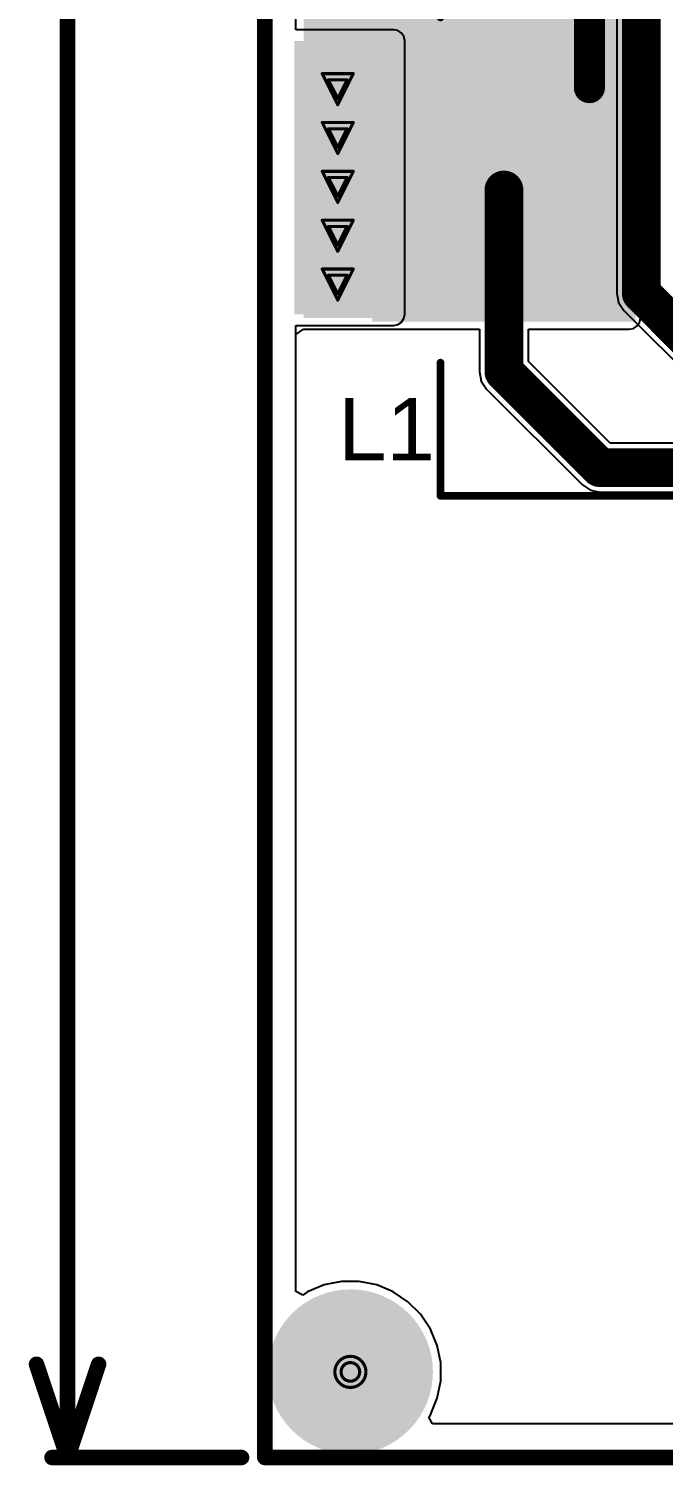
# Model space of a CAD drawing. Header units: millimetres. Extents: x -6 to 194, y -120 to 229.
# Drawn here: x -3.86 to 6.52, y -0.13 to 23.36 of the extents above; entities that cross this region are included whole.
import ezdxf

# ---------------------------------------------------------------- set-up
doc = ezdxf.new("R2010")
doc.units = ezdxf.units.MM
for name, color, linetype in [('BottomLayer', 5, 'Continuous'), ('BottomSolder', 6, 'Continuous'), ('DrillDrawing', 1, 'Continuous'), ('Mechanical1', 6, 'Continuous'), ('Mechanical2', 216, 'Continuous'), ('MultiLayer', 9, 'Continuous'), ('PadHoleLayer', 156, 'Continuous'), ('TopLayer', 1, 'Continuous'), ('TopOverlay', 2, 'Continuous'), ('TopPaste', 8, 'Continuous'), ('TopSolder', 216, 'Continuous'), ('ViaHoleLayer', 16, 'Continuous')]:
    doc.layers.add(name, color=color, linetype=linetype)
doc.styles.add('Arial', font='', dxfattribs={"height": 0.2})
doc.styles.get('Arial').set_extended_font_data('Arial')

# ---------------------------------------------------------------- blocks, each defined once
blk = doc.blocks.new('YSPI1040_2R2M_36')
at = {"layer": 'TopLayer'}
for points in [[(-6.8, 2.05), (-2.7, 2.05), (-2.7, -2.05), (-6.8, -2.05)], [(2.7, 2.05), (6.8, 2.05), (6.8, -2.05), (2.7, -2.05)]]:
    blk.add_hatch(color=1, dxfattribs=at).paths.add_polyline_path(points)
at = {"layer": 'TopPaste'}
for points in [[(-6.8, 2.05), (-2.7, 2.05), (-2.7, -2.05), (-6.8, -2.05)], [(2.7, 2.05), (6.8, 2.05), (6.8, -2.05), (2.7, -2.05)]]:
    blk.add_hatch(color=8, dxfattribs=at).paths.add_polyline_path(points)
at = {"layer": 'TopSolder'}
for points in [[(-6.902, 2.152), (-2.598, 2.152), (-2.598, -2.152), (-6.902, -2.152)], [(2.598, 2.152), (6.902, 2.152), (6.902, -2.152), (2.598, -2.152)]]:
    blk.add_hatch(color=216, dxfattribs=at).paths.add_polyline_path(points)
at = {"layer": 'TopOverlay', "const_width": 0.127}
for points in [[(-5.787, 5), (5.787, 5)], [(-5.787, 2.823), (-5.787, 5)], [(-5, 5), (5, 5)], [(5.787, 2.823), (5.787, 5)], [(-5.787, -5), (-5.787, -2.823)], [(5.787, -5), (5.787, -2.823)], [(-5.787, -5), (5.787, -5)]]:
    blk.add_lwpolyline(points, dxfattribs=at)
at = {"layer": 'TopOverlay', "const_width": 0.0635}
for points in [[(-5.819, 5, 1), (-5.756, 5, 1)], [(-5.819, 5, 1), (-5.756, 5, 1)], [(-5.032, 5, 1), (-4.968, 5, 1)], [(4.968, 5, 1), (5.032, 5, 1)], [(5.756, 5, 1), (5.819, 5, 1)], [(5.756, 5, 1), (5.819, 5, 1)], [(-5.819, 2.823, 1), (-5.756, 2.823, 1)], [(5.756, 2.823, 1), (5.819, 2.823, 1)], [(-5.819, -2.823, 1), (-5.756, -2.823, 1)], [(5.756, -2.823, 1), (5.819, -2.823, 1)], [(-5.819, -5, 1), (-5.756, -5, 1)], [(-5.819, -5, 1), (-5.756, -5, 1)], [(5.756, -5, 1), (5.819, -5, 1)], [(5.756, -5, 1), (5.819, -5, 1)]]:
    blk.add_lwpolyline(points, format="xyb", close=True, dxfattribs=at)

msp = doc.modelspace()

# ---------------------------------------------------------------- hatches: boundary and pattern name
at = {"layer": 'BottomLayer'}
msp.add_hatch(color=5, dxfattribs=at).paths.add_polyline_path([(0.483, 18.694), (2.108, 18.694), (2.108, 23.165), (0.483, 23.165)])
h = msp.add_hatch(color=5, dxfattribs=at)
edge = h.paths.add_edge_path()
edge.add_arc((1.194, 22.375), 0.3, 0, 360)
h = msp.add_hatch(color=5, dxfattribs=at)
edge = h.paths.add_edge_path()
edge.add_arc((1.194, 21.576), 0.3, 0, 360)
h = msp.add_hatch(color=5, dxfattribs=at)
edge = h.paths.add_edge_path()
edge.add_arc((1.194, 20.777), 0.3, 0, 360)
h = msp.add_hatch(color=5, dxfattribs=at)
edge = h.paths.add_edge_path()
edge.add_arc((1.194, 19.978), 0.3, 0, 360)
h = msp.add_hatch(color=5, dxfattribs=at)
edge = h.paths.add_edge_path()
edge.add_arc((1.194, 19.18), 0.3, 0, 360)
h = msp.add_hatch(color=5, dxfattribs=at)
edge = h.paths.add_edge_path()
edge.add_arc((1.4, 1.4), 1.3, 0, 360)
at = {"layer": 'BottomSolder'}
h = msp.add_hatch(color=6, dxfattribs=at)
edge = h.paths.add_edge_path()
edge.add_arc((1.194, 22.375), 0.402, 0, 360)
h = msp.add_hatch(color=6, dxfattribs=at)
edge = h.paths.add_edge_path()
edge.add_arc((1.194, 21.576), 0.402, 0, 360)
h = msp.add_hatch(color=6, dxfattribs=at)
edge = h.paths.add_edge_path()
edge.add_arc((1.194, 20.777), 0.402, 0, 360)
h = msp.add_hatch(color=6, dxfattribs=at)
edge = h.paths.add_edge_path()
edge.add_arc((1.194, 19.978), 0.402, 0, 360)
h = msp.add_hatch(color=6, dxfattribs=at)
edge = h.paths.add_edge_path()
edge.add_arc((1.194, 19.18), 0.402, 0, 360)
h = msp.add_hatch(color=6, dxfattribs=at)
edge = h.paths.add_edge_path()
edge.add_arc((1.4, 1.4), 1.35, 0, 360)
at = {"layer": 'MultiLayer'}
h = msp.add_hatch(color=9, dxfattribs=at)
edge = h.paths.add_edge_path()
edge.add_arc((1.4, 1.4), 1.3, 0, 360)
at = {"layer": 'PadHoleLayer'}
h = msp.add_hatch(color=156, dxfattribs=at)
edge = h.paths.add_edge_path()
edge.add_arc((1.4, 1.4), 1, 0, 360)
at = {"layer": 'TopLayer'}
msp.add_hatch(color=1, dxfattribs=at).paths.add_polyline_path([(0.635, 18.631), (5.961, 18.631), (5.961, 27.142), (0.635, 27.142)])
h = msp.add_hatch(color=1, dxfattribs=at)
edge = h.paths.add_edge_path()
edge.add_arc((1.194, 22.375), 0.3, 0, 360)
h = msp.add_hatch(color=1, dxfattribs=at)
edge = h.paths.add_edge_path()
edge.add_arc((1.194, 21.576), 0.3, 0, 360)
h = msp.add_hatch(color=1, dxfattribs=at)
edge = h.paths.add_edge_path()
edge.add_arc((1.194, 20.777), 0.3, 0, 360)
h = msp.add_hatch(color=1, dxfattribs=at)
edge = h.paths.add_edge_path()
edge.add_arc((1.194, 19.978), 0.3, 0, 360)
h = msp.add_hatch(color=1, dxfattribs=at)
edge = h.paths.add_edge_path()
edge.add_arc((1.194, 19.18), 0.3, 0, 360)
h = msp.add_hatch(color=1, dxfattribs=at)
edge = h.paths.add_edge_path()
edge.add_arc((1.4, 1.4), 1.3, 0, 360)
at = {"layer": 'TopSolder'}
h = msp.add_hatch(color=216, dxfattribs=at)
edge = h.paths.add_edge_path()
edge.add_arc((1.194, 22.375), 0.402, 0, 360)
h = msp.add_hatch(color=216, dxfattribs=at)
edge = h.paths.add_edge_path()
edge.add_arc((1.194, 21.576), 0.402, 0, 360)
h = msp.add_hatch(color=216, dxfattribs=at)
edge = h.paths.add_edge_path()
edge.add_arc((1.194, 20.777), 0.402, 0, 360)
h = msp.add_hatch(color=216, dxfattribs=at)
edge = h.paths.add_edge_path()
edge.add_arc((1.194, 19.978), 0.402, 0, 360)
h = msp.add_hatch(color=216, dxfattribs=at)
edge = h.paths.add_edge_path()
edge.add_arc((1.194, 19.18), 0.402, 0, 360)
h = msp.add_hatch(color=216, dxfattribs=at)
edge = h.paths.add_edge_path()
edge.add_arc((1.4, 1.4), 1.35, 0, 360)
at = {"layer": 'ViaHoleLayer'}
h = msp.add_hatch(color=16, dxfattribs=at)
edge = h.paths.add_edge_path()
edge.add_arc((1.194, 22.375), 0.15, 0, 360)
h = msp.add_hatch(color=16, dxfattribs=at)
edge = h.paths.add_edge_path()
edge.add_arc((1.194, 21.576), 0.15, 0, 360)
h = msp.add_hatch(color=16, dxfattribs=at)
edge = h.paths.add_edge_path()
edge.add_arc((1.194, 20.777), 0.15, 0, 360)
h = msp.add_hatch(color=16, dxfattribs=at)
edge = h.paths.add_edge_path()
edge.add_arc((1.194, 19.978), 0.15, 0, 360)
h = msp.add_hatch(color=16, dxfattribs=at)
edge = h.paths.add_edge_path()
edge.add_arc((1.194, 19.18), 0.15, 0, 360)

# ---------------------------------------------------------------- linework, layer by layer
at = {"layer": 'BottomLayer'}
for p, q in [((0.508, 23.346), (0.508, 78.604)), ((5.756, 33.598), (5.756, 19.039)), ((2.108, 23.346), (0.508, 23.346)), ((2.178, 23.332), (2.108, 23.346)), ((2.236, 23.293), (2.178, 23.332)), ((2.276, 23.234), (2.236, 23.293)), ((2.289, 23.165), (2.276, 23.234)), ((2.289, 18.694), (2.289, 23.165)), ((5.756, 19.039), (5.787, 18.885)), ((5.787, 18.885), (5.874, 18.755)), ((2.178, 18.527), (2.236, 18.566)), ((2.236, 18.566), (2.276, 18.625)), ((2.276, 18.625), (2.289, 18.694)), ((5.874, 18.755), (7.117, 17.512)), ((0.508, 2.716), (0.508, 18.513)), ((0.508, 18.513), (2.108, 18.513)), ((2.108, 18.513), (2.178, 18.527)), ((0.969, 2.821), (0.7, 2.71)), ((1.254, 2.878), (0.969, 2.821)), ((1.546, 2.878), (1.254, 2.878)), ((1.831, 2.821), (1.546, 2.878)), ((2.1, 2.71), (1.831, 2.821)), ((0.62, 2.656), (0.508, 2.716)), ((0.7, 2.71), (0.62, 2.656)), ((2.342, 2.548), (2.1, 2.71)), ((2.548, 2.342), (2.342, 2.548)), ((2.71, 2.1), (2.548, 2.342)), ((2.821, 1.831), (2.71, 2.1)), ((2.878, 1.546), (2.821, 1.831)), ((2.878, 1.254), (2.878, 1.546)), ((2.821, 0.969), (2.878, 1.254)), ((2.71, 0.7), (2.821, 0.969)), ((2.683, 0.661), (2.71, 0.7)), ((2.743, 0.549), (2.683, 0.661)), ((9.814, 0.549), (2.743, 0.549))]:
    msp.add_line(p, q, dxfattribs=at)
at = {"layer": 'BottomLayer', "const_width": 0.635}
for points in [[(6.158, 19.039), (6.158, 33.598)], [(6.158, 19.039), (7.595, 17.602)]]:
    msp.add_lwpolyline(points, dxfattribs=at)
at = {"layer": 'BottomLayer', "const_width": 0.318}
msp.add_lwpolyline([(5.999, 19.039, 1), (6.316, 19.039, 1)], format="xyb", close=True, dxfattribs=at)
msp.add_lwpolyline([(5.999, 19.039, 1), (6.316, 19.039, 1)], format="xyb", close=True, dxfattribs=at)
at = {"layer": 'DrillDrawing', "const_width": 0.0508}
for points in [[(0.94, 22.629), (1.448, 22.629)], [(0.94, 22.629), (1.194, 22.121)], [(1.041, 22.527), (1.346, 22.527)], [(1.041, 22.527), (1.194, 22.222)], [(1.194, 22.121), (1.448, 22.629)], [(1.194, 22.222), (1.346, 22.527)], [(0.94, 21.83), (1.448, 21.83)], [(0.94, 21.83), (1.194, 21.322)], [(1.194, 21.322), (1.448, 21.83)], [(1.041, 21.728), (1.346, 21.728)], [(1.041, 21.728), (1.194, 21.424)], [(1.194, 21.424), (1.346, 21.728)], [(0.94, 21.031), (1.448, 21.031)], [(0.94, 21.031), (1.194, 20.523)], [(1.041, 20.93), (1.346, 20.93)], [(1.041, 20.93), (1.194, 20.625)], [(1.194, 20.523), (1.448, 21.031)], [(1.194, 20.625), (1.346, 20.93)], [(0.94, 20.232), (1.448, 20.232)], [(0.94, 20.232), (1.194, 19.724)], [(1.194, 19.724), (1.448, 20.232)], [(1.041, 20.131), (1.346, 20.131)], [(1.041, 20.131), (1.194, 19.826)], [(1.194, 19.826), (1.346, 20.131)], [(0.94, 19.434), (1.448, 19.434)], [(0.94, 19.434), (1.194, 18.926)], [(1.041, 19.332), (1.346, 19.332)], [(1.041, 19.332), (1.194, 19.027)], [(1.194, 18.926), (1.448, 19.434)], [(1.194, 19.027), (1.346, 19.332)]]:
    msp.add_lwpolyline(points, dxfattribs=at)
at = {"layer": 'DrillDrawing'}
for points, const_width in [([(0.927, 22.629, 1), (0.952, 22.629, 1)], 0.0254), ([(0.927, 22.629, 1), (0.952, 22.629, 1)], 0.0254), ([(1.029, 22.527, 1), (1.054, 22.527, 1)], 0.0254), ([(1.029, 22.527, 1), (1.054, 22.527, 1)], 0.0254), ([(1.333, 22.527, 1), (1.359, 22.527, 1)], 0.0254), ([(1.333, 22.527, 1), (1.359, 22.527, 1)], 0.0254), ([(1.435, 22.629, 1), (1.46, 22.629, 1)], 0.0254), ([(1.435, 22.629, 1), (1.46, 22.629, 1)], 0.0254), ([(1.181, 22.222, 1), (1.206, 22.222, 1)], 0.0254), ([(1.181, 22.222, 1), (1.206, 22.222, 1)], 0.0254), ([(1.181, 22.121, 1), (1.206, 22.121, 1)], 0.0254), ([(1.181, 22.121, 1), (1.206, 22.121, 1)], 0.0254), ([(0.927, 21.83, 1), (0.952, 21.83, 1)], 0.0254), ([(0.927, 21.83, 1), (0.952, 21.83, 1)], 0.0254), ([(1.435, 21.83, 1), (1.46, 21.83, 1)], 0.0254), ([(1.435, 21.83, 1), (1.46, 21.83, 1)], 0.0254), ([(1.029, 21.728, 1), (1.054, 21.728, 1)], 0.0254), ([(1.029, 21.728, 1), (1.054, 21.728, 1)], 0.0254), ([(1.333, 21.728, 1), (1.359, 21.728, 1)], 0.0254), ([(1.333, 21.728, 1), (1.359, 21.728, 1)], 0.0254), ([(1.181, 21.424, 1), (1.206, 21.424, 1)], 0.0254), ([(1.181, 21.424, 1), (1.206, 21.424, 1)], 0.0254), ([(1.181, 21.322, 1), (1.206, 21.322, 1)], 0.0254), ([(1.181, 21.322, 1), (1.206, 21.322, 1)], 0.0254), ([(0.927, 21.031, 1), (0.952, 21.031, 1)], 0.0254), ([(0.927, 21.031, 1), (0.952, 21.031, 1)], 0.0254), ([(1.029, 20.93, 1), (1.054, 20.93, 1)], 0.0254), ([(1.029, 20.93, 1), (1.054, 20.93, 1)], 0.0254), ([(1.333, 20.93, 1), (1.359, 20.93, 1)], 0.0254), ([(1.333, 20.93, 1), (1.359, 20.93, 1)], 0.0254), ([(1.435, 21.031, 1), (1.46, 21.031, 1)], 0.0254), ([(1.435, 21.031, 1), (1.46, 21.031, 1)], 0.0254), ([(1.181, 20.625, 1), (1.206, 20.625, 1)], 0.0254), ([(1.181, 20.625, 1), (1.206, 20.625, 1)], 0.0254), ([(1.181, 20.523, 1), (1.206, 20.523, 1)], 0.0254), ([(1.181, 20.523, 1), (1.206, 20.523, 1)], 0.0254), ([(0.927, 20.232, 1), (0.952, 20.232, 1)], 0.0254), ([(0.927, 20.232, 1), (0.952, 20.232, 1)], 0.0254), ([(1.435, 20.232, 1), (1.46, 20.232, 1)], 0.0254), ([(1.435, 20.232, 1), (1.46, 20.232, 1)], 0.0254), ([(1.029, 20.131, 1), (1.054, 20.131, 1)], 0.0254), ([(1.029, 20.131, 1), (1.054, 20.131, 1)], 0.0254), ([(1.333, 20.131, 1), (1.359, 20.131, 1)], 0.0254), ([(1.333, 20.131, 1), (1.359, 20.131, 1)], 0.0254), ([(1.181, 19.826, 1), (1.206, 19.826, 1)], 0.0254), ([(1.181, 19.826, 1), (1.206, 19.826, 1)], 0.0254), ([(1.181, 19.724, 1), (1.206, 19.724, 1)], 0.0254), ([(1.181, 19.724, 1), (1.206, 19.724, 1)], 0.0254), ([(0.927, 19.434, 1), (0.952, 19.434, 1)], 0.0254), ([(0.927, 19.434, 1), (0.952, 19.434, 1)], 0.0254), ([(1.029, 19.332, 1), (1.054, 19.332, 1)], 0.0254), ([(1.029, 19.332, 1), (1.054, 19.332, 1)], 0.0254), ([(1.333, 19.332, 1), (1.359, 19.332, 1)], 0.0254), ([(1.333, 19.332, 1), (1.359, 19.332, 1)], 0.0254), ([(1.435, 19.434, 1), (1.46, 19.434, 1)], 0.0254), ([(1.435, 19.434, 1), (1.46, 19.434, 1)], 0.0254), ([(1.181, 19.027, 1), (1.206, 19.027, 1)], 0.0254), ([(1.181, 19.027, 1), (1.206, 19.027, 1)], 0.0254), ([(1.181, 18.926, 1), (1.206, 18.926, 1)], 0.0254), ([(1.181, 18.926, 1), (1.206, 18.926, 1)], 0.0254), ([(1.654, 1.4, 1), (1.146, 1.4, 1)], 0.0508), ([(1.133, 1.4, 1), (1.159, 1.4, 1)], 0.0254), ([(1.552, 1.4, 1), (1.248, 1.4, 1)], 0.0508), ([(1.235, 1.4, 1), (1.26, 1.4, 1)], 0.0254), ([(1.54, 1.4, 1), (1.565, 1.4, 1)], 0.0254), ([(1.641, 1.4, 1), (1.667, 1.4, 1)], 0.0254)]:
    msp.add_lwpolyline(points, format="xyb", close=True, dxfattribs=dict(at, const_width=const_width))
at = {"layer": 'Mechanical1', "const_width": 0.254}
for points in [[(-3.226, 0), (-3.226, 32.291)], [(-3.734, 1.524), (-3.226, 0)], [(-3.226, 0), (-2.718, 1.524)], [(-3.48, 0), (-0.381, 0)]]:
    msp.add_lwpolyline(points, dxfattribs=at)
at = {"layer": 'Mechanical1', "const_width": 0.127}
for points in [[(-3.797, 1.524, 1), (-3.67, 1.524, 1)], [(-2.781, 1.524, 1), (-2.654, 1.524, 1)], [(-3.543, 0, 1), (-3.416, 0, 1)], [(-3.289, 0, 1), (-3.162, 0, 1)], [(-3.289, 0, 1), (-3.162, 0, 1)], [(-3.289, 0, 1), (-3.162, 0, 1)], [(-0.444, 0, 1), (-0.317, 0, 1)]]:
    msp.add_lwpolyline(points, format="xyb", close=True, dxfattribs=at)
at = {"layer": 'Mechanical2', "const_width": 0.254}
for points in [[(0, 159.842), (0, 0)], [(0, 0), (10.192, 0)]]:
    msp.add_lwpolyline(points, dxfattribs=at)
at = {"layer": 'Mechanical2', "const_width": 0.127}
msp.add_lwpolyline([(-0.063, 0, 1), (0.064, 0, 1)], format="xyb", close=True, dxfattribs=at)
msp.add_lwpolyline([(-0.063, 0, 1), (0.064, 0, 1)], format="xyb", close=True, dxfattribs=at)
at = {"layer": 'TopLayer'}
for p, q in [((6.143, 18.631), (6.143, 24.33)), ((6.09, 18.503), (6.129, 18.562)), ((6.129, 18.562), (6.143, 18.631)), ((0.508, 18.361), (0.635, 18.45)), ((0.508, 2.716), (0.508, 18.361)), ((0.635, 18.45), (3.51, 18.45)), ((3.51, 18.45), (3.51, 17.755)), ((4.313, 17.921), (4.313, 18.45)), ((4.313, 18.45), (5.961, 18.45)), ((5.961, 18.45), (6.031, 18.464)), ((6.031, 18.464), (6.09, 18.503)), ((5.646, 16.588), (4.313, 17.921)), ((3.51, 17.755), (3.541, 17.601)), ((3.541, 17.601), (3.628, 17.471)), ((3.628, 17.471), (5.196, 15.903)), ((10.775, 16.588), (5.646, 16.588)), ((5.196, 15.903), (5.326, 15.816)), ((5.326, 15.816), (5.48, 15.785)), ((5.48, 15.785), (10.775, 15.785)), ((0.969, 2.821), (0.7, 2.71)), ((1.254, 2.878), (0.969, 2.821)), ((1.546, 2.878), (1.254, 2.878)), ((1.831, 2.821), (1.546, 2.878)), ((2.1, 2.71), (1.831, 2.821)), ((0.62, 2.656), (0.508, 2.716)), ((0.7, 2.71), (0.62, 2.656)), ((2.342, 2.548), (2.1, 2.71)), ((2.548, 2.342), (2.342, 2.548)), ((2.71, 2.1), (2.548, 2.342)), ((2.821, 1.831), (2.71, 2.1)), ((2.878, 1.546), (2.821, 1.831)), ((2.878, 1.254), (2.878, 1.546)), ((2.821, 0.969), (2.878, 1.254)), ((2.71, 0.7), (2.821, 0.969)), ((2.683, 0.661), (2.71, 0.7)), ((2.743, 0.549), (2.683, 0.661)), ((9.814, 0.549), (2.743, 0.549))]:
    msp.add_line(p, q, dxfattribs=at)
for points, const_width in [([(5.309, 22.4), (5.309, 24.957)], 0.508), ([(3.911, 17.755), (3.911, 20.726)], 0.635), ([(3.911, 17.755), (5.48, 16.187)], 0.635), ([(5.48, 16.187), (11.049, 16.187)], 0.635)]:
    msp.add_lwpolyline(points, dxfattribs=dict(at, const_width=const_width))
for points, const_width in [([(5.182, 22.4, 1), (5.436, 22.4, 1)], 0.254), ([(3.753, 20.726, 1), (4.07, 20.726, 1)], 0.318), ([(3.753, 17.755, 1), (4.07, 17.755, 1)], 0.318), ([(3.753, 17.755, 1), (4.07, 17.755, 1)], 0.318), ([(5.321, 16.187, 1), (5.638, 16.187, 1)], 0.318), ([(5.321, 16.187, 1), (5.638, 16.187, 1)], 0.318)]:
    msp.add_lwpolyline(points, format="xyb", close=True, dxfattribs=dict(at, const_width=const_width))

# ---------------------------------------------------------------- block references
msp.add_blockref('YSPI1040_2R2M_36', (8.661, 20.726))

# ---------------------------------------------------------------- texts
at = {"layer": 'TopOverlay', "style": 'Arial'}
msp.add_text('L1', height=1.016, dxfattribs=at).set_placement((1.202, 16.307))

doc.saveas('drawing.dxf')
